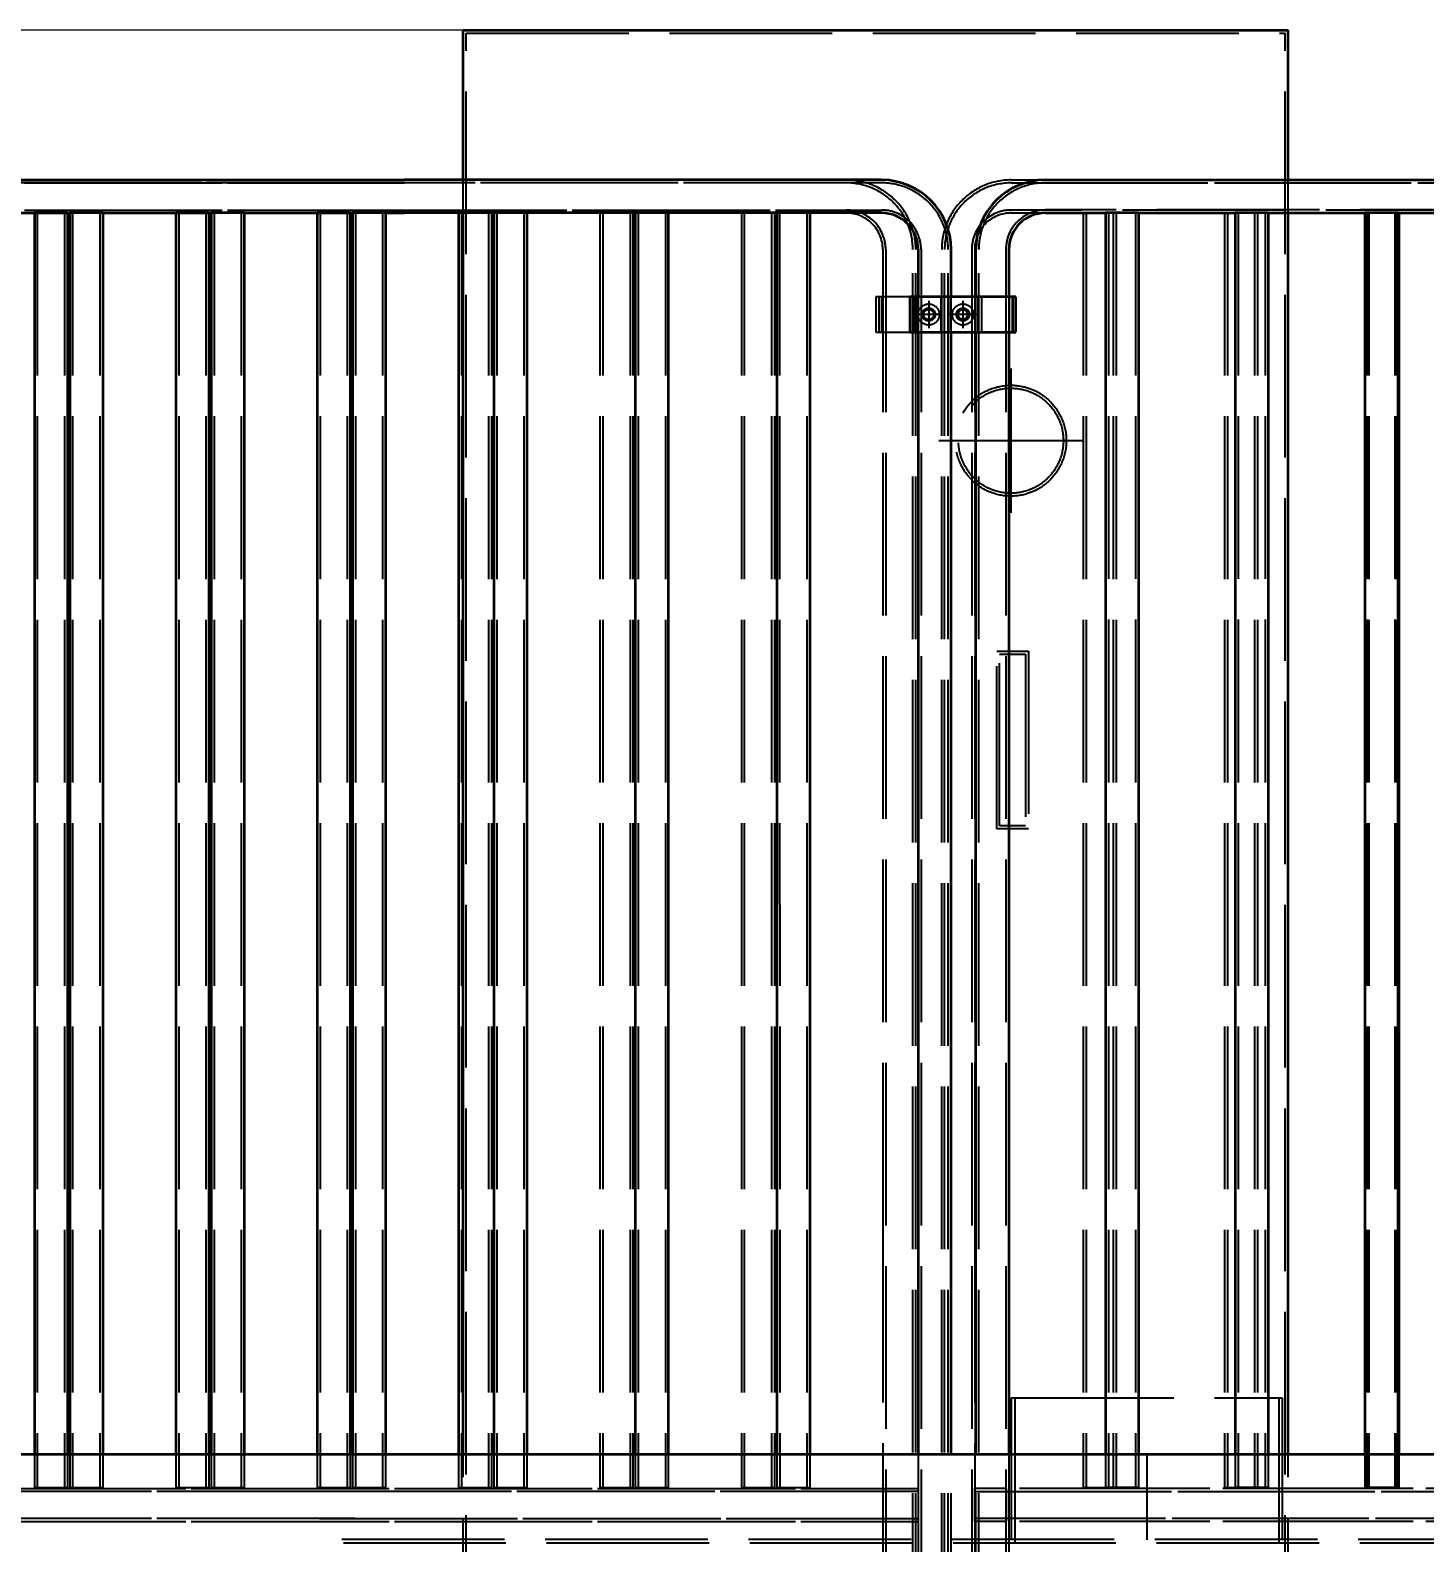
# Model space of a CAD drawing. Header units: millimetres. Extents: x -73083 to 81340, y -6859 to 6812.
# Drawn here: x -68446 to -67263, y -2876 to -1593 of the extents above; entities that cross this region are included whole.
import ezdxf

# ---------------------------------------------------------------- set-up
doc = ezdxf.new("R2010")
doc.units = ezdxf.units.MM
doc.linetypes.add('AM_ISO02W050', pattern=[7.5, 6, -1.5])
doc.linetypes.add('AM_ISO08W050', pattern=[18, 12, -1.5, 3, -1.5])
doc.layers.add('AM_7', color=2, linetype='AM_ISO08W050', lineweight=25)
doc.layers.add('AM_HID', color=1, linetype='AM_ISO02W050', lineweight=25)
doc.layers.add('word_dim', color=253, linetype='Continuous')
doc.styles.get("Standard").update_dxf_attribs({"font": 'romans.shx', "bigfont": 'bigfont.shx'})
doc.dimstyles.new('STANDARD 1-23', dxfattribs={"dimscale": 23, "dimtxt": 3.5, "dimasz": 3, "dimexe": 1, "dimexo": 0, "dimgap": 1, "dimtad": 3, "dimdsep": 46, "dimtxsty": 'Standard', "dimblk1": 'OPEN', "dimblk2": 'OPEN', "dimsah": 1, "dimcen": 0, "dimclrd": 256, "dimclre": 256, "dimclrt": 3, "dimazin": 2, "dimtfac": 1, "dimtmove": 0, "dimatfit": 3, "dimldrblk": 'OPEN', "dimfxl": 0, "dimtolj": 1, "dimtzin": 0, "dimlwd": 13, "dimlwe": 13, "dimarcsym": 0})

# ---------------------------------------------------------------- blocks, each defined once
blk = doc.blocks.new('_Open')
at = {"color": 0, "lineweight": -2}
for p, q in [((-1, 0.167), (0, 0)), ((-1, -0.167), (0, 0)), ((0, 0), (-1, 0))]:
    blk.add_line(p, q, dxfattribs=at)
blk = doc.blocks.new('*D1040')
at = {"layer": 'DEFPOINTS', "color": 0, "ltscale": 2}
for p in [(-68078.9, -1592.7), (-70152.9, -5613.8), (-66960, -5613.8)]:
    blk.add_point(p, dxfattribs=at)
at = {"layer": 'word_dim', "lineweight": 13, "ltscale": 2}
for p, q in [((-68078.9, -1592.7), (-70175.9, -1592.7)), ((-70152.9, -1661.7), (-70152.9, -5544.8)), ((-66960, -5613.8), (-70175.9, -5613.8))]:
    blk.add_line(p, q, dxfattribs=at)
at = {"layer": 'word_dim', "lineweight": 13, "ltscale": 2, "xscale": 69, "yscale": 69, "zscale": 69}
for p, rotation in [((-70152.9, -1592.7), 90), ((-70152.9, -5613.8), 270)]:
    blk.add_blockref('_Open', p, dxfattribs=dict(at, rotation=rotation))
at = {"layer": 'word_dim', "color": 3, "ltscale": 2, "insert": (-70216.1, -3603.3), "char_height": 80.5, "attachment_point": 5, "rotation": 90}
blk.add_mtext('\\A1;4021.2', dxfattribs=at)

msp = doc.modelspace()

# ---------------------------------------------------------------- linework, layer by layer
at = {"color": 7, "lineweight": 35, "ltscale": 23}
for p, q in [((-68078.91545, -1719.67175), (-68078.91532, -1592.67541)), ((-68078.91532, -1592.67541), (-67378.91533, -1592.67614)), ((-67378.91545, -1719.64318), (-67378.91533, -1592.67614)), ((-68593.9627, -1719.67224), (-68128.96268, -1719.67199)), ((-67723.9627, -1719.6715), (-68128.96268, -1719.67199)), ((-67584.98131, -1719.64343), (-67179.98131, -1719.64294)), ((-68504.97618, -1747.67224), (-68412.94707, -1747.67224)), ((-68504.96471, -1747.67224), (-68442.94143, -1747.67224)), ((-68414.95604, -1747.67224), (-68442.95604, -1747.67224)), ((-68442.95604, -1747.67224), (-68442.95507, -2800.66906)), ((-68414.96636, -1747.67224), (-68412.96471, -1747.67224)), ((-68414.95604, -1747.67224), (-68414.95507, -2800.66906)), ((-68384.96166, -1747.67224), (-68412.96166, -1747.67224)), ((-68412.96166, -1747.67224), (-68412.96068, -2800.67248)), ((-68384.97618, -1747.67224), (-68292.94709, -1747.67199)), ((-68384.96471, -1747.67224), (-68322.94143, -1747.67224)), ((-68384.96166, -1747.67224), (-68384.96068, -2800.67248)), ((-68294.95604, -1747.67224), (-68322.95604, -1747.67224)), ((-68322.95604, -1747.67224), (-68322.9551, -2800.66906)), ((-68294.96636, -1747.67224), (-68292.96471, -1747.67224)), ((-68294.95604, -1747.67224), (-68294.9551, -2800.66906)), ((-68264.96163, -1747.67199), (-68292.96163, -1747.67199)), ((-68292.96163, -1747.67199), (-68292.96068, -2800.67199)), ((-68264.97618, -1747.67199), (-68172.94709, -1747.67199)), ((-68264.96471, -1747.67224), (-68202.94143, -1747.67199)), ((-68264.96163, -1747.67199), (-68264.96068, -2800.67199)), ((-68174.95604, -1747.67199), (-68202.95604, -1747.67199)), ((-68202.95604, -1747.67199), (-68202.95509, -2800.66906)), ((-68174.96635, -1747.67199), (-68172.96472, -1747.67199)), ((-68174.95604, -1747.67199), (-68174.95509, -2800.66906)), ((-68144.96164, -1747.67199), (-68172.96164, -1747.67199)), ((-68172.96164, -1747.67199), (-68172.96069, -2800.67199)), ((-68144.97618, -1747.67199), (-68128.96266, -1747.67199)), ((-68082.94571, -1747.67199), (-68144.96472, -1747.67199)), ((-68144.96164, -1747.67199), (-68144.96069, -2800.67199)), ((-68052.94709, -1747.67175), (-68128.96266, -1747.67199)), ((-68078.91549, -1747.67199), (-68082.95603, -1747.67199)), ((-68082.95603, -1747.67199), (-68082.95508, -2800.66906)), ((-68078.91671, -2800.67199), (-68078.9155, -1747.67175)), ((-68024.96164, -1747.67175), (-68052.96164, -1747.67175)), ((-68052.96164, -1747.67175), (-68052.9607, -2800.67199)), ((-67932.94707, -1747.67175), (-68024.97618, -1747.67175)), ((-68024.96164, -1747.67175), (-68024.9607, -2800.67199)), ((-67904.96163, -1747.67175), (-67932.96163, -1747.67175)), ((-67932.96163, -1747.67175), (-67932.96068, -2800.67199)), ((-67812.94707, -1747.6715), (-67904.97618, -1747.67175)), ((-67904.96163, -1747.67175), (-67904.96068, -2800.67199)), ((-67784.96163, -1747.6715), (-67812.96163, -1747.6715)), ((-67812.96163, -1747.6715), (-67812.96068, -2800.67199)), ((-67723.96267, -1747.6715), (-67784.97618, -1747.6715)), ((-67784.96163, -1747.6715), (-67784.96068, -2800.67199)), ((-67584.98131, -1747.64343), (-67533.98235, -1747.64318)), ((-67505.98235, -1747.64318), (-67533.98235, -1747.64318)), ((-67533.98235, -1747.64318), (-67533.98137, -2800.6715)), ((-67505.98235, -1747.64318), (-67423.98235, -1747.64318)), ((-67505.98235, -1747.64318), (-67505.98137, -2800.6715)), ((-67395.98235, -1747.64318), (-67423.98235, -1747.64318)), ((-67423.98235, -1747.64318), (-67423.98137, -2800.6715)), ((-67395.98235, -1747.64318), (-67313.98235, -1747.64318)), ((-67395.98235, -1747.64318), (-67395.98137, -2800.6715)), ((-67378.91851, -1747.67175), (-67313.9854, -1747.67175)), ((-67378.91674, -2800.6715), (-67378.91552, -1747.64318)), ((-67285.98235, -1747.64294), (-67313.98235, -1747.64318)), ((-67313.98235, -1747.64318), (-67313.98137, -2800.6715)), ((-67285.98235, -1747.64294), (-67203.98229, -1747.64294)), ((-67285.98235, -1747.64294), (-67285.98137, -2800.6715)), ((-67284.95806, -1747.67175), (-67285.98235, -1747.67175)), ((-67284.95806, -1747.67175), (-67208.95708, -1747.67175)), ((-67284.95806, -1747.67175), (-67284.95714, -2800.66809)), ((-67692.96263, -1778.6715), (-67692.96257, -1818.79626)), ((-67664.96257, -1818.79626), (-67664.96263, -1778.6715)), ((-67643.98125, -1818.79626), (-67643.98125, -1778.64343)), ((-67615.98125, -1778.64343), (-67615.98125, -1818.79626)), ((-67699.98125, -1818.79626), (-67699.98119, -1848.79626)), ((-67696.98125, -1818.79626), (-67699.98125, -1818.79626)), ((-67696.98119, -1848.79626), (-67696.98125, -1818.79626)), ((-67612.98125, -1818.79626), (-67696.98125, -1818.79626)), ((-67612.98125, -1818.79626), (-67612.98119, -1848.79626)), ((-67609.98125, -1818.79626), (-67612.98125, -1818.79626)), ((-67609.98119, -1848.79626), (-67609.98125, -1818.79626)), ((-67699.98119, -1848.79626), (-67696.98119, -1848.79626)), ((-67696.98119, -1848.79626), (-67612.98119, -1848.79626)), ((-67692.96257, -1848.79626), (-67692.9619, -2588.6715)), ((-67664.96172, -2800.67199), (-67664.96257, -1848.79626)), ((-67643.98034, -2800.67199), (-67643.98119, -1848.79626)), ((-67615.98119, -1848.79626), (-67615.98058, -2588.64318)), ((-67612.98119, -1848.79626), (-67609.98119, -1848.79626)), ((-67692.9619, -2588.6715), (-67692.9619, -2591.1715)), ((-67692.9619, -2591.1715), (-67692.9619, -2616.1715)), ((-67615.98058, -2588.64318), (-67615.98058, -2591.14318)), ((-67615.98058, -2591.14318), (-67615.98052, -2616.14318)), ((-67692.9619, -2616.1715), (-67692.9619, -2618.6715)), ((-67615.98052, -2616.14318), (-67615.98052, -2618.64318)), ((-67692.9619, -2618.6715), (-67692.96172, -2800.67199)), ((-67615.98052, -2618.64318), (-67615.98034, -2800.6715)), ((-67128.29735, -2800.67102), (-68730.46172, -2800.67297))]:
    msp.add_line(p, q, dxfattribs=at)
msp.add_circle((-67654.98119, -1833.79626), 4.338, dxfattribs=at)
for centre, radius, start, end in [((-67723.96263, -1778.6715), 59, 0.00005141, 90.00005032), ((-67584.98125, -1778.64343), 59, 90.00005032, 180.00004963), ((-67723.96263, -1778.6715), 31, 0.00005141, 90.00005032), ((-67584.98125, -1778.64343), 31, 90.00005032, 180.00004963)]:
    msp.add_arc(centre, radius, start, end, dxfattribs=at)
at = {"layer": 'AM_7', "ltscale": 23}
for p, q in [((-67672.25701, -1833.7965), (-67695.65697, -1833.7965)), ((-67683.95696, -1822.09631), (-67683.95696, -1845.49645)), ((-67643.28124, -1833.79626), (-67666.68126, -1833.79626)), ((-67654.98125, -1822.09631), (-67654.98125, -1845.49621)), ((-67614.24327, -1879.69885), (-67614.24327, -2001.98303)), ((-67553.10112, -1940.84094), (-67675.38549, -1940.84094))]:
    msp.add_line(p, q, dxfattribs=at)
at = {"layer": 'AM_HID', "ltscale": 23}
for p, q in [((-68076.41692, -2990.17541), (-68076.4153, -1595.17541)), ((-68076.4153, -1595.17541), (-67381.41533, -1595.17614)), ((-67381.41692, -2990.1759), (-67381.41533, -1595.17614)), ((-68158.95708, -1719.67199), (-68623.95708, -1719.67248)), ((-68158.95708, -1722.17199), (-68623.95708, -1722.17248)), ((-68623.95708, -1722.17248), (-68158.95708, -1722.17199)), ((-68128.96268, -1719.67199), (-68593.9627, -1719.67224)), ((-68593.9627, -1719.67248), (-68158.95708, -1719.67199)), ((-68128.96268, -1722.17199), (-68593.9627, -1722.17224)), ((-68593.9627, -1722.17224), (-68128.96268, -1722.17199)), ((-67753.95708, -1719.67175), (-68158.95708, -1719.67199)), ((-67753.95708, -1722.17175), (-68158.95708, -1722.17199)), ((-67723.9627, -1722.1715), (-68128.96268, -1722.17199)), ((-68078.9155, -1747.67175), (-68078.91545, -1719.67175)), ((-67613.95708, -1719.67199), (-67208.95708, -1719.67175)), ((-67613.95708, -1722.17199), (-67208.95708, -1722.17175)), ((-67584.98131, -1722.14343), (-67179.98131, -1722.14294)), ((-67378.91552, -1747.64318), (-67378.91545, -1719.64318)), ((-68623.95708, -1745.17248), (-68158.95706, -1745.17199)), ((-68593.96267, -1745.17224), (-68128.96266, -1745.17199)), ((-68442.94143, -1747.67224), (-68414.96636, -1747.67224)), ((-68440.45604, -1747.67224), (-68440.45507, -2828.67248)), ((-68417.45604, -1747.67224), (-68417.45507, -2828.67199)), ((-68412.96471, -1747.67224), (-68384.96471, -1747.67224)), ((-68412.94707, -1747.67224), (-68384.97618, -1747.67224)), ((-68410.46166, -1747.67224), (-68410.46068, -2828.67199)), ((-68387.46166, -1747.67224), (-68387.46068, -2828.67199)), ((-68322.94143, -1747.67224), (-68294.96636, -1747.67224)), ((-68320.45604, -1747.67224), (-68320.45507, -2828.67199)), ((-68297.45604, -1747.67224), (-68297.45507, -2828.67199)), ((-68292.96471, -1747.67224), (-68264.96471, -1747.67224)), ((-68292.94709, -1747.67199), (-68264.97618, -1747.67199)), ((-68290.46163, -1747.67199), (-68290.46067, -2828.67199)), ((-68267.46163, -1747.67199), (-68267.46067, -2828.67199)), ((-68202.94143, -1747.67199), (-68174.96635, -1747.67199)), ((-68200.45604, -1747.67199), (-68200.45507, -2828.67199)), ((-68177.45604, -1747.67199), (-68177.45507, -2828.67199)), ((-68172.96472, -1747.67199), (-68158.95706, -1747.67199)), ((-68172.94709, -1747.67199), (-68144.97618, -1747.67199)), ((-68170.46164, -1747.67199), (-68170.46067, -2828.67199)), ((-68158.95706, -1745.17199), (-67753.95705, -1745.17175)), ((-68144.96472, -1747.67199), (-68158.95706, -1747.67199)), ((-68147.46164, -1747.67199), (-68147.46067, -2828.67199)), ((-68128.96266, -1745.17199), (-67723.96267, -1745.1715)), ((-67753.95705, -1747.67175), (-68082.94571, -1747.67199)), ((-68080.45603, -1747.67199), (-68080.45507, -2828.67199)), ((-68054.95603, -1747.67199), (-68078.91549, -1747.67199)), ((-68057.45603, -1747.67199), (-68057.45507, -2828.67199)), ((-68054.95603, -1747.67199), (-68054.95507, -2828.67199)), ((-68024.97618, -1747.67175), (-68052.94709, -1747.67175)), ((-68050.46164, -1747.67175), (-68050.46067, -2828.67199)), ((-68027.46164, -1747.67175), (-68027.46067, -2828.67199)), ((-67934.95604, -1747.67175), (-67962.95604, -1747.67199)), ((-67962.95604, -1747.67199), (-67962.95507, -2828.67199)), ((-67960.45604, -1747.67175), (-67960.45507, -2828.67199)), ((-67937.45604, -1747.67175), (-67937.45507, -2828.67199)), ((-67934.95604, -1747.67175), (-67934.95507, -2828.67199)), ((-67904.97618, -1747.67175), (-67932.94707, -1747.67175)), ((-67930.46163, -1747.67175), (-67930.46065, -2828.67199)), ((-67907.46163, -1747.67175), (-67907.46065, -2828.67199)), ((-67814.95604, -1747.67175), (-67842.95604, -1747.67175)), ((-67842.95604, -1747.67175), (-67842.95507, -2828.67199)), ((-67840.45604, -1747.67175), (-67840.45507, -2828.67199)), ((-67817.45604, -1747.67175), (-67817.45507, -2828.67199)), ((-67814.95604, -1747.67175), (-67814.95507, -2828.67199)), ((-67784.97618, -1747.6715), (-67812.94707, -1747.6715)), ((-67810.46163, -1747.6715), (-67810.46065, -2828.6715)), ((-67787.46163, -1747.6715), (-67787.46065, -2828.6715)), ((-67208.95708, -1745.17175), (-67613.95708, -1745.17199)), ((-67613.95708, -1747.67199), (-67378.91851, -1747.67175)), ((-67179.98131, -1745.14294), (-67584.98131, -1745.14343)), ((-67524.95806, -1747.67199), (-67552.95806, -1747.67199)), ((-67552.95806, -1747.67199), (-67552.95714, -2828.67199)), ((-67550.45806, -1747.67199), (-67550.45714, -2828.67199)), ((-67533.98235, -1747.64318), (-67505.98235, -1747.64318)), ((-67531.48235, -1747.64318), (-67531.48137, -2828.64318)), ((-67527.45806, -1747.67199), (-67527.45714, -2828.67199)), ((-67524.95806, -1747.67199), (-67524.95714, -2828.67199)), ((-67508.48235, -1747.64318), (-67508.48137, -2828.64318)), ((-67404.95806, -1747.67175), (-67432.95806, -1747.67175)), ((-67432.95806, -1747.67175), (-67432.95714, -2828.67199)), ((-67430.45806, -1747.67175), (-67430.45714, -2828.67199)), ((-67423.98235, -1747.64318), (-67395.98235, -1747.64318)), ((-67421.48235, -1747.64318), (-67421.48137, -2828.64318)), ((-67407.45806, -1747.67175), (-67407.45714, -2828.67199)), ((-67404.95806, -1747.67175), (-67404.95714, -2828.67199)), ((-67398.48235, -1747.64318), (-67398.48137, -2828.64318)), ((-67313.9854, -1747.67175), (-67284.95806, -1747.67175)), ((-67313.98235, -1747.64318), (-67285.98235, -1747.64294)), ((-67285.98235, -1747.67175), (-67312.95806, -1747.67175)), ((-67312.95806, -1747.67175), (-67312.95714, -2828.67199)), ((-67311.48235, -1747.64318), (-67311.48137, -2828.64318)), ((-67310.45806, -1747.67175), (-67310.45714, -2828.67199)), ((-67288.48235, -1747.64294), (-67288.48137, -2828.64318)), ((-67287.45806, -1747.67175), (-67287.45714, -2828.67199)), ((-67722.95702, -1778.67175), (-67722.95629, -2588.6715)), ((-67720.45702, -1778.67175), (-67720.45595, -2971.6715)), ((-67697.45598, -2971.6715), (-67697.45702, -1778.67175)), ((-67694.95598, -2971.6715), (-67694.95702, -1778.67175)), ((-67690.46263, -1778.6715), (-67690.46154, -2971.6715)), ((-67672.95598, -2971.67199), (-67672.95702, -1778.67199)), ((-67670.45598, -2971.67199), (-67670.45702, -1778.67199)), ((-67667.46154, -2971.6715), (-67667.46263, -1778.6715)), ((-67647.45702, -1778.67199), (-67647.45598, -2971.67199)), ((-67644.95702, -1778.67199), (-67644.95629, -2588.67199)), ((-67641.48021, -2971.64367), (-67641.48125, -1778.64343)), ((-67618.48125, -1778.64343), (-67618.48021, -2971.64318)), ((-67728.95699, -1818.79626), (-67728.95696, -1848.79626)), ((-67725.95699, -1818.79626), (-67728.95699, -1818.79626)), ((-67725.95696, -1848.79626), (-67725.95699, -1818.79626)), ((-67699.9843, -1818.79626), (-67725.95699, -1818.79626)), ((-67725.95699, -1818.7965), (-67725.95699, -1848.7965)), ((-67723.42244, -1848.79626), (-67723.42247, -1818.79626)), ((-67723.42244, -1848.79626), (-67723.42247, -1818.79626)), ((-67696.98125, -1818.79626), (-67696.98125, -1848.79626)), ((-67694.4915, -1848.79626), (-67694.4915, -1818.79626)), ((-67694.4915, -1848.79626), (-67694.4915, -1818.79626)), ((-67694.4467, -1848.79626), (-67694.4467, -1818.79626)), ((-67694.4467, -1848.79626), (-67694.4467, -1818.79626)), ((-67692.96257, -1818.79626), (-67692.96257, -1848.79626)), ((-67673.42241, -1848.79626), (-67673.42247, -1818.79626)), ((-67673.42241, -1848.79626), (-67673.42247, -1818.79626)), ((-67665.51574, -1848.79626), (-67665.5158, -1818.79626)), ((-67665.51574, -1848.79626), (-67665.5158, -1818.79626)), ((-67664.96257, -1848.79626), (-67664.96257, -1818.79626)), ((-67644.4915, -1848.79626), (-67644.4915, -1818.79626)), ((-67644.4915, -1848.79626), (-67644.4915, -1818.79626)), ((-67644.4467, -1848.79626), (-67644.4467, -1818.79626)), ((-67644.4467, -1848.79626), (-67644.4467, -1818.79626)), ((-67643.98119, -1848.79626), (-67643.98125, -1818.79626)), ((-67641.95696, -1848.7965), (-67641.95702, -1818.7965)), ((-67641.95696, -1818.79626), (-67641.95696, -1848.79626)), ((-67638.95696, -1848.79626), (-67638.95696, -1818.79626)), ((-67615.98125, -1818.79626), (-67615.98119, -1848.79626)), ((-67615.51574, -1848.79626), (-67615.5158, -1818.79626)), ((-67615.51574, -1848.79626), (-67615.5158, -1818.79626)), ((-67612.98125, -1848.79626), (-67612.98125, -1818.79626)), ((-67728.95696, -1848.79626), (-67725.95696, -1848.79626)), ((-67725.95696, -1848.79626), (-67699.9843, -1848.79626)), ((-67626.26616, -2270.05383), (-67626.26604, -2119.38928)), ((-67626.26604, -2119.38928), (-67599.41954, -2119.38928)), ((-67623.76616, -2267.55383), (-67623.76604, -2121.88928)), ((-67623.76604, -2121.88928), (-67601.91954, -2121.88928)), ((-67601.91954, -2121.88928), (-67601.91973, -2267.55383)), ((-67599.41954, -2119.38928), (-67599.41973, -2270.05383)), ((-67599.41973, -2270.05383), (-67626.26616, -2270.05383)), ((-67601.91973, -2267.55383), (-67623.76616, -2267.55383)), ((-67722.95629, -2588.6715), (-67722.95629, -2591.1715)), ((-67722.95629, -2591.1715), (-67722.95629, -2616.1715)), ((-67644.95629, -2588.67199), (-67644.95629, -2591.17199)), ((-67644.95629, -2591.17199), (-67644.95629, -2616.17199)), ((-67722.95629, -2616.1715), (-67722.95629, -2618.6715)), ((-67644.95629, -2616.17199), (-67644.95629, -2618.67199)), ((-67722.95629, -2618.6715), (-67722.95595, -2971.6715)), ((-67644.95629, -2618.67199), (-67644.95598, -2971.67199)), ((-67613.96105, -2752.66906), (-67383.96105, -2752.66809)), ((-67613.96105, -2752.66906), (-67613.96025, -2872.66906)), ((-67613.9594, -2752.69104), (-67383.9594, -2752.68957)), ((-67613.9594, -2752.69104), (-67613.95867, -2872.69104)), ((-67610.96105, -2752.66906), (-67610.96025, -2875.66906)), ((-67610.9594, -2752.69104), (-67610.95867, -2875.69104)), ((-67386.96105, -2752.66809), (-67386.96025, -2875.66809)), ((-67386.9594, -2752.68957), (-67386.95867, -2875.68957)), ((-67383.96105, -2752.66809), (-67383.96025, -2872.66809)), ((-67383.9594, -2752.68957), (-67383.95867, -2872.68957)), ((-68442.95507, -2800.66906), (-68442.95507, -2828.67248)), ((-68414.95507, -2800.66906), (-68414.95507, -2828.67199)), ((-68412.96068, -2800.67248), (-68412.96068, -2828.67199)), ((-68384.96068, -2800.67248), (-68384.96068, -2828.67199)), ((-68322.9551, -2800.66906), (-68322.95507, -2828.67199)), ((-68294.9551, -2800.66906), (-68294.95507, -2828.67199)), ((-68292.96068, -2800.67199), (-68292.96067, -2828.67199)), ((-68264.96068, -2800.67199), (-68264.96067, -2828.67199)), ((-68202.95509, -2800.66906), (-68202.95507, -2828.67199)), ((-68174.95509, -2800.66906), (-68174.95507, -2828.67199)), ((-68172.96069, -2800.67199), (-68172.96067, -2828.67199)), ((-68144.96069, -2800.67199), (-68144.96067, -2828.67199)), ((-68082.95508, -2800.66906), (-68082.95507, -2828.67199)), ((-68078.91693, -2992.67541), (-68078.91671, -2800.67199)), ((-68052.9607, -2800.67199), (-68052.96067, -2828.67199)), ((-68024.9607, -2800.67199), (-68024.96067, -2828.67199)), ((-67932.96068, -2800.67199), (-67932.96065, -2828.67199)), ((-67904.96068, -2800.67199), (-67904.96065, -2828.67199)), ((-67812.96068, -2800.67199), (-67812.96065, -2828.6715)), ((-67784.96068, -2800.67199), (-67784.96065, -2828.6715)), ((-67692.96172, -2800.67199), (-67692.96154, -2971.6715)), ((-67664.96154, -2971.6715), (-67664.96172, -2800.67199)), ((-67643.98021, -2971.64367), (-67643.98034, -2800.67199)), ((-67615.98034, -2800.6715), (-67615.98021, -2971.64318)), ((-67533.98137, -2800.6715), (-67533.98137, -2828.64318)), ((-67505.98137, -2800.6715), (-67505.98137, -2828.64318)), ((-67498.45586, -3045.67004), (-67498.45604, -2800.67004)), ((-67100.3004, -2800.67932), (-67498.45604, -2800.6798)), ((-67498.45574, -3045.6798), (-67498.45604, -2800.6798)), ((-67423.98137, -2800.6715), (-67423.98137, -2828.64318)), ((-67395.98137, -2800.6715), (-67395.98137, -2828.64318)), ((-67378.91692, -2992.6759), (-67378.91674, -2800.6715)), ((-67313.98137, -2800.6715), (-67313.98137, -2828.64318)), ((-67285.98137, -2800.6715), (-67285.98137, -2828.64318)), ((-67284.95714, -2800.66809), (-67284.95714, -2828.67199)), ((-68654.9561, -2829.67248), (-67722.95607, -2829.6715)), ((-68200.95608, -2832.17199), (-68654.9561, -2832.17248)), ((-68624.96172, -2829.67248), (-67692.96166, -2829.6715)), ((-68170.96169, -2832.17199), (-68624.96172, -2832.17248)), ((-68442.95507, -2828.67248), (-68414.95507, -2828.67199)), ((-68412.96068, -2828.67199), (-68384.96068, -2828.67199)), ((-68322.95507, -2828.67199), (-68294.95507, -2828.67199)), ((-68292.96067, -2828.67199), (-68264.96067, -2828.67199)), ((-68202.95507, -2828.67199), (-68174.95507, -2828.67199)), ((-67722.95607, -2832.1715), (-68200.95608, -2832.17199)), ((-68172.96067, -2828.67199), (-68144.96067, -2828.67199)), ((-67692.96166, -2832.1715), (-68170.96169, -2832.17199)), ((-68082.95507, -2828.67199), (-68054.95507, -2828.67199)), ((-68052.96067, -2828.67199), (-68024.96067, -2828.67199)), ((-67962.95507, -2828.67199), (-67934.95507, -2828.67199)), ((-67932.96065, -2828.67199), (-67904.96065, -2828.67199)), ((-67842.95507, -2828.67199), (-67814.95507, -2828.67199)), ((-67812.96065, -2828.6715), (-67784.96065, -2828.6715)), ((-67722.95607, -2829.6715), (-67722.95607, -2850.38342)), ((-67722.95607, -2832.1715), (-67722.95607, -2855.1715)), ((-67692.96166, -2829.6715), (-67692.96166, -2850.38342)), ((-67692.96166, -2832.1715), (-67692.96166, -2855.1715)), ((-67100.3004, -2829.6715), (-67644.9561, -2829.67199)), ((-67644.9561, -2836.96008), (-67644.9561, -2829.67199)), ((-67644.9561, -2832.17199), (-67166.95604, -2832.1715)), ((-67644.95604, -2855.17199), (-67644.9561, -2832.17199)), ((-67123.98034, -2829.6427), (-67615.98034, -2829.64318)), ((-67615.98034, -2836.93127), (-67615.98034, -2829.64318)), ((-67615.98034, -2832.14318), (-67137.98034, -2832.1427)), ((-67615.98034, -2855.14318), (-67615.98034, -2832.14318)), ((-67552.95714, -2828.67199), (-67524.95714, -2828.67199)), ((-67533.98137, -2828.64318), (-67505.98137, -2828.64318)), ((-67432.95714, -2828.67199), (-67404.95714, -2828.67199)), ((-67423.98137, -2828.64318), (-67395.98137, -2828.64318)), ((-67313.98137, -2828.64318), (-67285.98137, -2828.64318)), ((-67312.95714, -2828.67199), (-67284.95714, -2828.67199)), ((-67644.95604, -2857.67199), (-67644.9561, -2836.96008)), ((-67615.98034, -2857.64318), (-67615.98034, -2836.93127)), ((-68200.95606, -2855.17199), (-68654.9561, -2855.17248)), ((-68654.9561, -2857.67248), (-67722.95607, -2857.6715)), ((-68170.96167, -2855.17199), (-68624.96166, -2855.17248)), ((-68624.96166, -2857.67248), (-67692.96166, -2857.6715)), ((-68200.95606, -2855.17199), (-67722.95607, -2855.1715)), ((-68170.96167, -2855.17199), (-67692.96166, -2855.1715)), ((-67722.95607, -2850.38342), (-67722.95607, -2857.6715)), ((-67692.96166, -2850.38342), (-67692.96166, -2857.6715)), ((-67166.95604, -2855.1715), (-67644.95604, -2855.17199)), ((-67100.3004, -2857.6715), (-67644.95604, -2857.67199)), ((-67137.98034, -2855.1427), (-67615.98034, -2855.14318)), ((-67123.98034, -2857.6427), (-67615.98034, -2857.64318)), ((-68298.95992, -2989.67346), (-68181.9605, -2872.67297)), ((-68298.95832, -2989.69445), (-68181.9589, -2872.69396)), ((-68181.9605, -2872.67297), (-67100.29845, -2872.66613)), ((-68181.9589, -2872.69396), (-66815.95879, -2872.68566)), ((-68180.71784, -2875.67297), (-66817.20317, -2875.66418))]:
    msp.add_line(p, q, dxfattribs=at)
for centre, radius in [((-67683.95696, -1833.7965), 9), ((-67683.95696, -1833.79626), 5.5), ((-67683.95696, -1833.79626), 4.338), ((-67654.98125, -1833.79626), 9), ((-67654.98125, -1833.79626), 5.5), ((-67614.24327, -1940.84094), 47.03245), ((-67614.24327, -1940.84094), 44.53245)]:
    msp.add_circle(centre, radius, dxfattribs=at)
for centre, radius, start, end in [((-67753.95702, -1778.67175), 59, 0.00005143, 90.00005032), ((-67753.95702, -1778.67175), 56.5, 0.00005143, 90.00005032), ((-67723.96263, -1778.6715), 56.5, 0.00005141, 90.00005032), ((-67613.95702, -1778.67199), 59, 90.00005032, 180.00004963), ((-67613.95702, -1778.67199), 56.5, 90.00005032, 180.00004963), ((-67584.98125, -1778.64343), 56.5, 90.00005032, 180.00004963), ((-67753.95702, -1778.67175), 33.5, 0.00005143, 90.00005032), ((-67753.95702, -1778.67175), 31, 0.00005143, 90.00005032), ((-67723.96263, -1778.6715), 33.5, 0.00005141, 90.00005032), ((-67613.95702, -1778.67199), 33.5, 90.00005032, 180.00004963), ((-67613.95702, -1778.67199), 31, 90.00005032, 180.00004963), ((-67584.98125, -1778.64343), 33.5, 90.00005032, 180.00004963)]:
    msp.add_arc(centre, radius, start, end, dxfattribs=at)

# ---------------------------------------------------------------- dimensions: what is measured, and where the dimension line sits
at = {"layer": 'word_dim', "ltscale": 2}
dim = msp.add_linear_dim(base=(-70152.88579, -5613.83157), p1=(-68078.91532, -1592.67541), p2=(-66959.97977, -5613.83157), angle=90, dimstyle='STANDARD 1-23', override={"dimdec": 1}, dxfattribs=at)
dim.commit()
dim.dimension.update_dxf_attribs({"geometry": '*D1040', "text_midpoint": (-70216.13579, -3603.25349)})

doc.saveas('drawing.dxf')
